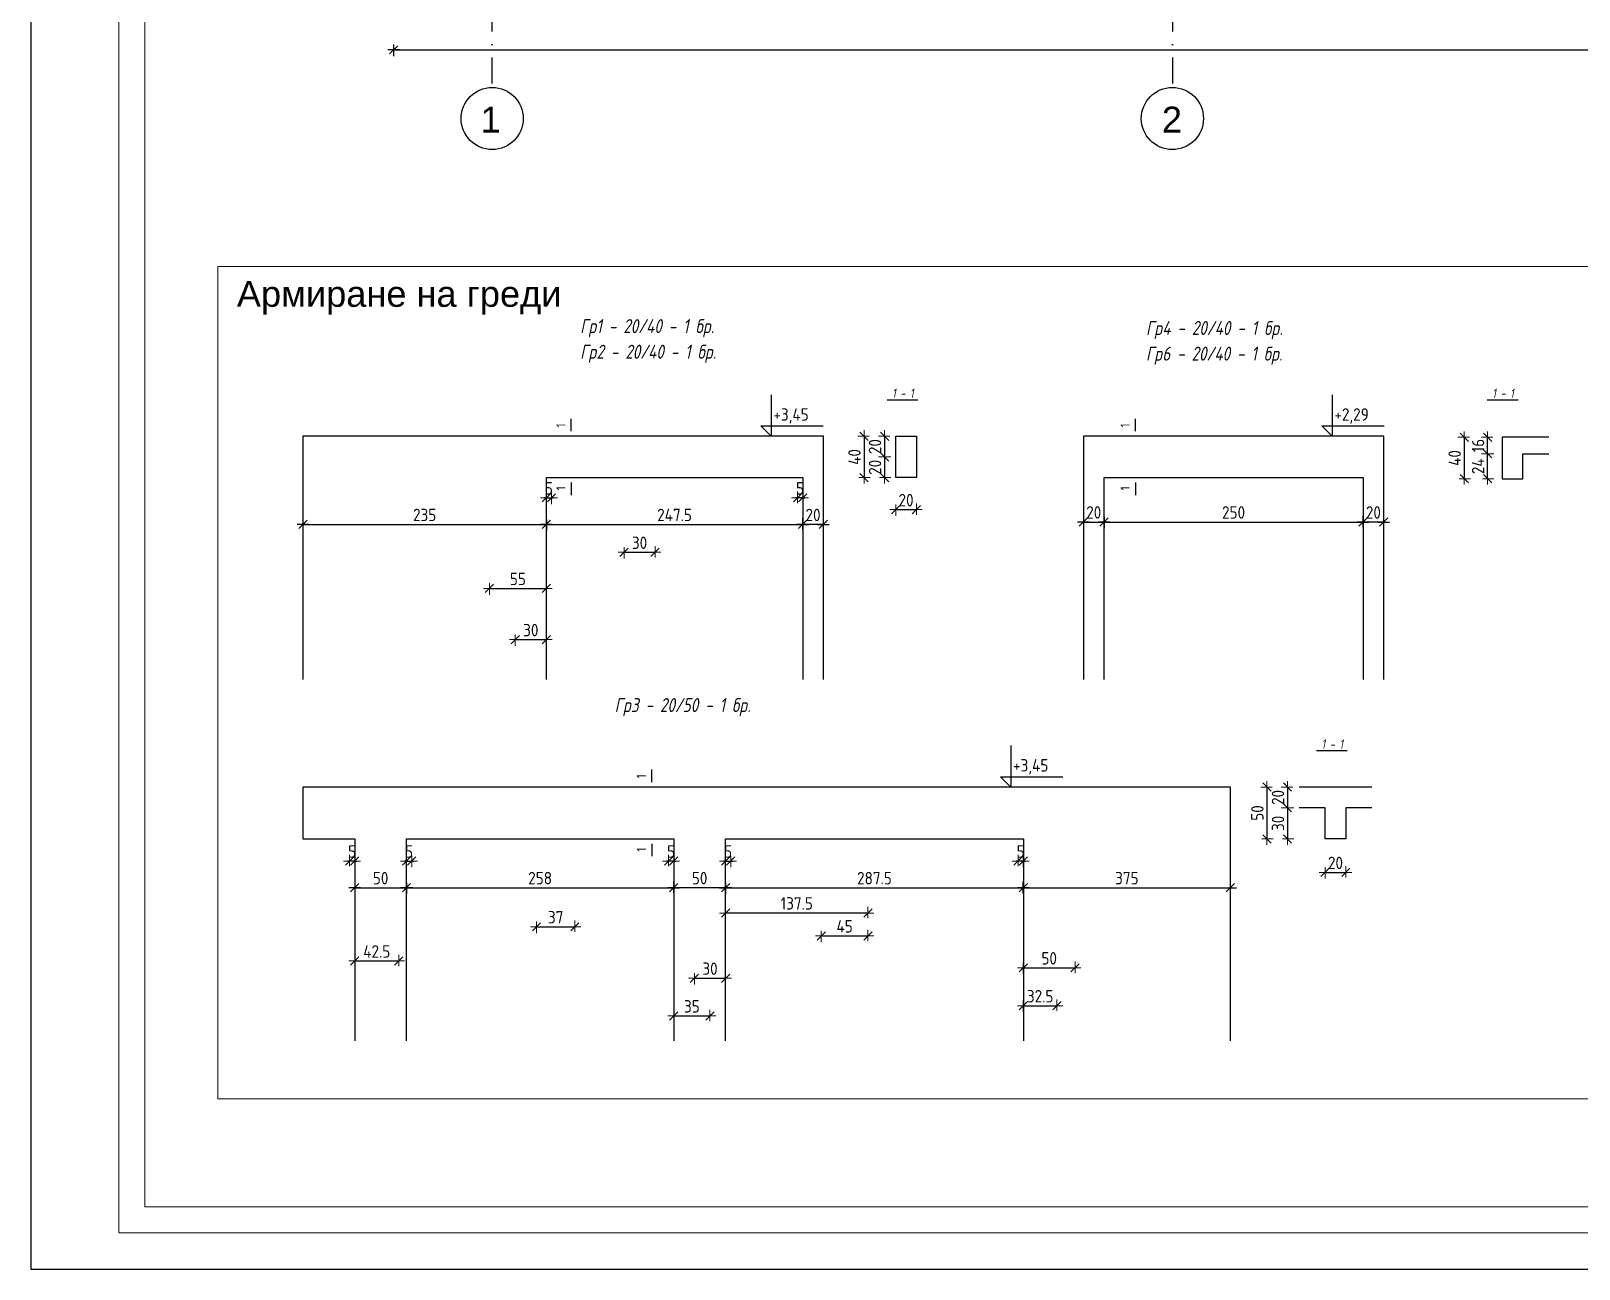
# Model space of a CAD drawing. Header units: millimetres. Extents: x -159 to 6378, y -1181 to 2393.
# Drawn here: x -159 to 1336, y -1181 to 14 of the extents above; entities that cross this region are included whole.
import ezdxf
from ezdxf.enums import TextEntityAlignment as Align

# ---------------------------------------------------------------- set-up
doc = ezdxf.new("R2010")
doc.units = ezdxf.units.MM
doc.header["$PDMODE"] = 35
doc.linetypes.add('DASHDOT', pattern=[1, 0.5, -0.25, 0, -0.25])
for name, color, linetype, lineweight in [('0_txt', 7, 'Continuous', 18), ('1K_arm_koti', 5, 'Continuous', 15), ('1K_koti_van6ni', 241, 'Continuous', 25), ('1K_text-osi', 3, 'Continuous', 35), ('1K_znak', 6, 'Continuous', 25), ('TABLICA', 40, 'Continuous', 30)]:
    doc.layers.add(name, color=color, linetype=linetype, lineweight=lineweight)
for name, color, linetype in [('1K_AXIS', 7, 'DASHDOT'), ('GRE', 3, 'Continuous'), ('GRETXT', 6, 'Continuous'), ('KTX', 1, 'Continuous'), ('KTXTXT', 4, 'Continuous'), ('RAZ', 3, 'Continuous')]:
    doc.layers.add(name, color=color, linetype=linetype)
doc.styles.add('DIM', font='romans.shx', dxfattribs={"width": 0.85})
doc.styles.add('SWETLI', font='simplex.shx', dxfattribs={"width": 0.75, "oblique": 12})
doc.styles.add('Z1', font='ARIAL.TTF')
doc.dimstyles.new('RAZR1', dxfattribs={"dimtxt": 12, "dimasz": 1, "dimexe": 0.3, "dimexo": 0, "dimgap": 0, "dimtad": 0, "dimrnd": 0.1, "dimzin": 14, "dimdsep": 46, "dimtxsty": 'DIM', "dimblk": 'DIM2', "dimcen": 0.09, "dimse1": 1, "dimse2": 1, "dimclrd": 256, "dimclre": 256, "dimclrt": 41, "dimadec": 8, "dimazin": 0, "dimtfac": 2.307692, "dimtix": 1, "dimtmove": 2, "dimatfit": 3, "dimldrblk": 'DIM2', "dimfxl": 0, "dimtvp": 0.769231, "dimtolj": 1, "dimtzin": 14, "dimarcsym": 0})

# ---------------------------------------------------------------- blocks, each defined once
blk = doc.blocks.new('DIM2')
for p, q in [((-5.7, 0), (5.7, 0)), ((4, 4), (-4, -4)), ((0, -5), (0, 6))]:
    blk.add_line(p, q)
blk = doc.blocks.new('*D196')
at = {"layer": '1K_koti_van6ni', "lineweight": -2}
blk.add_line((192.4, -4.2), (4387.4, -4.2), dxfattribs=at)
at = {"layer": 'Defpoints', "color": 0}
for p in [(191.4, 1193.5), (4388.4, 116), (4388.4, -4.2)]:
    blk.add_point(p, dxfattribs=at)
at = {"layer": '1K_koti_van6ni', "lineweight": -2, "rotation": 180}
blk.add_blockref('DIM2', (191.4, -4.2), dxfattribs=at)
at = {"layer": '1K_koti_van6ni', "lineweight": -2}
blk.add_blockref('DIM2', (4388.4, -4.2), dxfattribs=at)
at = {"layer": '1K_koti_van6ni', "color": 41, "insert": (2289.9, 5), "char_height": 12, "attachment_point": 5, "style": 'DIM'}
blk.add_mtext('\\A1;4197', dxfattribs=at)
blk = doc.blocks.new('*D343')
at = {"layer": '1K_koti_van6ni', "lineweight": -2, "ltscale": 50}
blk.add_line((204.9, -813.2), (460.9, -813.2), dxfattribs=at)
at = {"layer": 'Defpoints', "color": 0, "ltscale": 50}
for p in [(203.9, -766.1), (461.9, -766.1), (461.9, -813.2)]:
    blk.add_point(p, dxfattribs=at)
at = {"layer": '1K_koti_van6ni', "lineweight": -2, "ltscale": 50, "rotation": 180}
blk.add_blockref('DIM2', (203.9, -813.2), dxfattribs=at)
at = {"layer": '1K_koti_van6ni', "lineweight": -2, "ltscale": 50}
blk.add_blockref('DIM2', (461.9, -813.2), dxfattribs=at)
at = {"layer": '1K_koti_van6ni', "color": 41, "ltscale": 50, "insert": (332.9, -804), "char_height": 12, "attachment_point": 5, "style": 'DIM'}
blk.add_mtext('\\A1;258', dxfattribs=at)
blk = doc.blocks.new('*D344')
at = {"layer": '1K_koti_van6ni', "lineweight": -2, "ltscale": 50}
blk.add_line((510.9, -813.2), (462.9, -813.2), dxfattribs=at)
at = {"layer": 'Defpoints', "color": 0, "ltscale": 50}
for p in [(461.9, -766.1), (511.9, -766.1), (461.9, -813.2)]:
    blk.add_point(p, dxfattribs=at)
at = {"layer": '1K_koti_van6ni', "lineweight": -2, "ltscale": 50, "rotation": 180}
blk.add_blockref('DIM2', (461.9, -813.2), dxfattribs=at)
at = {"layer": '1K_koti_van6ni', "lineweight": -2, "ltscale": 50}
blk.add_blockref('DIM2', (511.9, -813.2), dxfattribs=at)
at = {"layer": '1K_koti_van6ni', "color": 41, "ltscale": 50, "insert": (486.9, -804), "char_height": 12, "attachment_point": 5, "style": 'DIM'}
blk.add_mtext('\\A1;50', dxfattribs=at)
blk = doc.blocks.new('*D345')
at = {"layer": '1K_koti_van6ni', "lineweight": -2, "ltscale": 50}
blk.add_line((154.9, -813.2), (202.9, -813.2), dxfattribs=at)
at = {"layer": 'Defpoints', "color": 0, "ltscale": 50}
for p in [(153.9, -766.1), (203.9, -766.1), (203.9, -813.2)]:
    blk.add_point(p, dxfattribs=at)
at = {"layer": '1K_koti_van6ni', "lineweight": -2, "ltscale": 50, "rotation": 180}
blk.add_blockref('DIM2', (153.9, -813.2), dxfattribs=at)
at = {"layer": '1K_koti_van6ni', "lineweight": -2, "ltscale": 50}
blk.add_blockref('DIM2', (203.9, -813.2), dxfattribs=at)
at = {"layer": '1K_koti_van6ni', "color": 41, "ltscale": 50, "insert": (178.9, -804), "char_height": 12, "attachment_point": 5, "style": 'DIM'}
blk.add_mtext('\\A1;50', dxfattribs=at)
blk = doc.blocks.new('*D346')
at = {"layer": '1K_koti_van6ni', "lineweight": -2}
blk.add_line((512.9, -813.2), (798.4, -813.2), dxfattribs=at)
at = {"layer": 'Defpoints', "color": 0}
for p in [(511.9, -766.1), (799.4, -766.1), (799.4, -813.2)]:
    blk.add_point(p, dxfattribs=at)
at = {"layer": '1K_koti_van6ni', "lineweight": -2, "rotation": 180}
blk.add_blockref('DIM2', (511.9, -813.2), dxfattribs=at)
at = {"layer": '1K_koti_van6ni', "lineweight": -2}
blk.add_blockref('DIM2', (799.4, -813.2), dxfattribs=at)
at = {"layer": '1K_koti_van6ni', "color": 41, "insert": (655.7, -804), "char_height": 12, "attachment_point": 5, "style": 'DIM'}
blk.add_mtext('\\A1;287.5', dxfattribs=at)
blk = doc.blocks.new('*D347')
at = {"layer": '1K_koti_van6ni', "lineweight": -2}
blk.add_line((800.4, -813.2), (998.4, -813.2), dxfattribs=at)
at = {"layer": 'Defpoints', "color": 0}
for p in [(999.4, -716.1), (799.4, -766.1), (999.4, -813.2)]:
    blk.add_point(p, dxfattribs=at)
at = {"layer": '1K_koti_van6ni', "lineweight": -2, "rotation": 180}
blk.add_blockref('DIM2', (799.4, -813.2), dxfattribs=at)
at = {"layer": '1K_koti_van6ni', "lineweight": -2}
blk.add_blockref('DIM2', (999.4, -813.2), dxfattribs=at)
at = {"layer": '1K_koti_van6ni', "color": 41, "insert": (899.4, -804), "char_height": 12, "attachment_point": 5, "style": 'DIM'}
blk.add_mtext('\\A1;375', dxfattribs=at)
blk = doc.blocks.new('*D348')
at = {"layer": '1K_arm_koti', "lineweight": -2}
blk.add_line((1054.5, -717.1), (1054.5, -735.1), dxfattribs=at)
at = {"layer": 'Defpoints', "color": 0}
for p in [(1065.8, -716.1), (1054.5, -736.1), (1065.8, -736.1)]:
    blk.add_point(p, dxfattribs=at)
at = {"layer": '1K_arm_koti', "lineweight": -2}
for p, rotation in [((1054.5, -716.1), 90), ((1054.5, -736.1), 270)]:
    blk.add_blockref('DIM2', p, dxfattribs=dict(at, rotation=rotation))
at = {"layer": '1K_arm_koti', "color": 41, "insert": (1045.3, -726.1), "char_height": 12, "attachment_point": 5, "rotation": 90, "style": 'DIM'}
blk.add_mtext('\\A1;20', dxfattribs=at)
blk = doc.blocks.new('*D349')
at = {"layer": '1K_arm_koti', "lineweight": -2}
blk.add_line((1054.5, -737.1), (1054.5, -765.1), dxfattribs=at)
at = {"layer": 'Defpoints', "color": 0}
for p in [(1065.8, -736.1), (1054.5, -766.1), (1090.8, -766.1)]:
    blk.add_point(p, dxfattribs=at)
at = {"layer": '1K_arm_koti', "lineweight": -2}
for p, rotation in [((1054.5, -736.1), 90), ((1054.5, -766.1), 270)]:
    blk.add_blockref('DIM2', p, dxfattribs=dict(at, rotation=rotation))
at = {"layer": '1K_arm_koti', "color": 41, "insert": (1045.3, -751.1), "char_height": 12, "attachment_point": 5, "rotation": 90, "style": 'DIM'}
blk.add_mtext('\\A1;30', dxfattribs=at)
blk = doc.blocks.new('*D350')
at = {"layer": '1K_arm_koti', "lineweight": -2}
blk.add_line((1034.6, -717.1), (1034.6, -765.1), dxfattribs=at)
at = {"layer": 'Defpoints', "color": 0}
for p in [(1065.8, -716.1), (1034.6, -766.1), (1090.8, -766.1)]:
    blk.add_point(p, dxfattribs=at)
at = {"layer": '1K_arm_koti', "lineweight": -2}
for p, rotation in [((1034.6, -716.1), 90), ((1034.6, -766.1), 270)]:
    blk.add_blockref('DIM2', p, dxfattribs=dict(at, rotation=rotation))
at = {"layer": '1K_arm_koti', "color": 41, "insert": (1025.4, -741.1), "char_height": 12, "attachment_point": 5, "rotation": 90, "style": 'DIM'}
blk.add_mtext('\\A1;50', dxfattribs=at)
blk = doc.blocks.new('*D351')
at = {"layer": '1K_arm_koti', "lineweight": -2}
blk.add_line((1091.8, -798.5), (1109.8, -798.5), dxfattribs=at)
at = {"layer": 'Defpoints', "color": 0}
for p in [(1090.8, -766.1), (1110.8, -766.1), (1110.8, -798.5)]:
    blk.add_point(p, dxfattribs=at)
at = {"layer": '1K_arm_koti', "lineweight": -2, "rotation": 180}
blk.add_blockref('DIM2', (1090.8, -798.5), dxfattribs=at)
at = {"layer": '1K_arm_koti', "lineweight": -2}
blk.add_blockref('DIM2', (1110.8, -798.5), dxfattribs=at)
at = {"layer": '1K_arm_koti', "color": 41, "insert": (1100.8, -789.3), "char_height": 12, "attachment_point": 5, "style": 'DIM'}
blk.add_mtext('\\A1;20', dxfattribs=at)
blk = doc.blocks.new('*D352')
at = {"layer": '1K_koti_van6ni', "lineweight": -2, "ltscale": 50}
blk.add_line((339.9, -462.5), (585.4, -462.5), dxfattribs=at)
at = {"layer": 'Defpoints', "color": 0, "ltscale": 50}
for p in [(338.9, -417.3), (586.4, -417.3), (586.4, -462.5)]:
    blk.add_point(p, dxfattribs=at)
at = {"layer": '1K_koti_van6ni', "lineweight": -2, "ltscale": 50, "rotation": 180}
blk.add_blockref('DIM2', (338.9, -462.5), dxfattribs=at)
at = {"layer": '1K_koti_van6ni', "lineweight": -2, "ltscale": 50}
blk.add_blockref('DIM2', (586.4, -462.5), dxfattribs=at)
at = {"layer": '1K_koti_van6ni', "color": 41, "ltscale": 50, "insert": (462.7, -453.3), "char_height": 12, "attachment_point": 5, "style": 'DIM'}
blk.add_mtext('\\A1;247.5', dxfattribs=at)
blk = doc.blocks.new('*D353')
at = {"layer": '1K_koti_van6ni', "lineweight": -2, "ltscale": 50}
blk.add_line((605.4, -462.5), (587.4, -462.5), dxfattribs=at)
at = {"layer": 'Defpoints', "color": 0, "ltscale": 50}
for p in [(586.4, -417.3), (606.4, -417.3), (586.4, -462.5)]:
    blk.add_point(p, dxfattribs=at)
at = {"layer": '1K_koti_van6ni', "lineweight": -2, "ltscale": 50, "rotation": 180}
blk.add_blockref('DIM2', (586.4, -462.5), dxfattribs=at)
at = {"layer": '1K_koti_van6ni', "lineweight": -2, "ltscale": 50}
blk.add_blockref('DIM2', (606.4, -462.5), dxfattribs=at)
at = {"layer": '1K_koti_van6ni', "color": 41, "ltscale": 50, "insert": (596.4, -453.3), "char_height": 12, "attachment_point": 5, "style": 'DIM'}
blk.add_mtext('\\A1;20', dxfattribs=at)
blk = doc.blocks.new('*D354')
at = {"layer": '1K_koti_van6ni', "lineweight": -2, "ltscale": 50}
blk.add_line((104.9, -462.5), (337.9, -462.5), dxfattribs=at)
at = {"layer": 'Defpoints', "color": 0, "ltscale": 50}
for p in [(103.9, -417.3), (338.9, -417.3), (338.9, -462.5)]:
    blk.add_point(p, dxfattribs=at)
at = {"layer": '1K_koti_van6ni', "lineweight": -2, "ltscale": 50, "rotation": 180}
blk.add_blockref('DIM2', (103.9, -462.5), dxfattribs=at)
at = {"layer": '1K_koti_van6ni', "lineweight": -2, "ltscale": 50}
blk.add_blockref('DIM2', (338.9, -462.5), dxfattribs=at)
at = {"layer": '1K_koti_van6ni', "color": 41, "ltscale": 50, "insert": (221.4, -453.3), "char_height": 12, "attachment_point": 5, "style": 'DIM'}
blk.add_mtext('\\A1;235', dxfattribs=at)
blk = doc.blocks.new('*D355')
at = {"layer": '1K_arm_koti', "lineweight": -2}
blk.add_line((665.5, -378.3), (665.5, -396.3), dxfattribs=at)
at = {"layer": 'Defpoints', "color": 0}
for p in [(676.2, -377.3), (665.5, -397.3), (696.2, -397.3)]:
    blk.add_point(p, dxfattribs=at)
at = {"layer": '1K_arm_koti', "lineweight": -2}
for p, rotation in [((665.5, -377.3), 90), ((665.5, -397.3), 270)]:
    blk.add_blockref('DIM2', p, dxfattribs=dict(at, rotation=rotation))
at = {"layer": '1K_arm_koti', "color": 41, "insert": (656.2, -387.3), "char_height": 12, "attachment_point": 5, "rotation": 90, "style": 'DIM'}
blk.add_mtext('\\A1;20', dxfattribs=at)
blk = doc.blocks.new('*D356')
at = {"layer": '1K_arm_koti', "lineweight": -2}
blk.add_line((665.5, -398.3), (665.5, -416.3), dxfattribs=at)
at = {"layer": 'Defpoints', "color": 0}
for p in [(696.2, -397.3), (665.5, -417.3), (676.2, -417.3)]:
    blk.add_point(p, dxfattribs=at)
at = {"layer": '1K_arm_koti', "lineweight": -2}
for p, rotation in [((665.5, -397.3), 90), ((665.5, -417.3), 270)]:
    blk.add_blockref('DIM2', p, dxfattribs=dict(at, rotation=rotation))
at = {"layer": '1K_arm_koti', "color": 41, "insert": (656.2, -407.3), "char_height": 12, "attachment_point": 5, "rotation": 90, "style": 'DIM'}
blk.add_mtext('\\A1;20', dxfattribs=at)
blk = doc.blocks.new('*D357')
at = {"layer": '1K_arm_koti', "lineweight": -2}
blk.add_line((645.6, -378.3), (645.6, -416.3), dxfattribs=at)
at = {"layer": 'Defpoints', "color": 0}
for p in [(676.2, -377.3), (645.6, -417.3), (676.2, -417.3)]:
    blk.add_point(p, dxfattribs=at)
at = {"layer": '1K_arm_koti', "lineweight": -2}
for p, rotation in [((645.6, -377.3), 90), ((645.6, -417.3), 270)]:
    blk.add_blockref('DIM2', p, dxfattribs=dict(at, rotation=rotation))
at = {"layer": '1K_arm_koti', "color": 41, "insert": (636.4, -397.3), "char_height": 12, "attachment_point": 5, "rotation": 90, "style": 'DIM'}
blk.add_mtext('\\A1;40', dxfattribs=at)
blk = doc.blocks.new('*D358')
at = {"layer": '1K_arm_koti', "lineweight": -2}
blk.add_line((677.2, -448.2), (695.2, -448.2), dxfattribs=at)
at = {"layer": 'Defpoints', "color": 0}
for p in [(676.2, -417.3), (696.2, -417.3), (696.2, -448.2)]:
    blk.add_point(p, dxfattribs=at)
at = {"layer": '1K_arm_koti', "lineweight": -2, "rotation": 180}
blk.add_blockref('DIM2', (676.2, -448.2), dxfattribs=at)
at = {"layer": '1K_arm_koti', "lineweight": -2}
blk.add_blockref('DIM2', (696.2, -448.2), dxfattribs=at)
at = {"layer": '1K_arm_koti', "color": 41, "insert": (686.2, -439), "char_height": 12, "attachment_point": 5, "style": 'DIM'}
blk.add_mtext('\\A1;20', dxfattribs=at)
blk = doc.blocks.new('*D359')
at = {"layer": '1K_koti_van6ni', "lineweight": -2, "ltscale": 50}
blk.add_line((878.4, -460.2), (1126.4, -460.2), dxfattribs=at)
at = {"layer": 'Defpoints', "color": 0, "ltscale": 50}
for p in [(877.4, -417.3), (1127.4, -417.3), (1127.4, -460.2)]:
    blk.add_point(p, dxfattribs=at)
at = {"layer": '1K_koti_van6ni', "lineweight": -2, "ltscale": 50, "rotation": 180}
blk.add_blockref('DIM2', (877.4, -460.2), dxfattribs=at)
at = {"layer": '1K_koti_van6ni', "lineweight": -2, "ltscale": 50}
blk.add_blockref('DIM2', (1127.4, -460.2), dxfattribs=at)
at = {"layer": '1K_koti_van6ni', "color": 41, "ltscale": 50, "insert": (1002.4, -450.9), "char_height": 12, "attachment_point": 5, "style": 'DIM'}
blk.add_mtext('\\A1;250', dxfattribs=at)
blk = doc.blocks.new('*D360')
at = {"layer": '1K_koti_van6ni', "lineweight": -2, "ltscale": 50}
blk.add_line((1146.4, -460.2), (1128.4, -460.2), dxfattribs=at)
at = {"layer": 'Defpoints', "color": 0, "ltscale": 50}
for p in [(1127.4, -417.3), (1147.4, -417.3), (1127.4, -460.2)]:
    blk.add_point(p, dxfattribs=at)
at = {"layer": '1K_koti_van6ni', "lineweight": -2, "ltscale": 50, "rotation": 180}
blk.add_blockref('DIM2', (1127.4, -460.2), dxfattribs=at)
at = {"layer": '1K_koti_van6ni', "lineweight": -2, "ltscale": 50}
blk.add_blockref('DIM2', (1147.4, -460.2), dxfattribs=at)
at = {"layer": '1K_koti_van6ni', "color": 41, "ltscale": 50, "insert": (1137.4, -450.9), "char_height": 12, "attachment_point": 5, "style": 'DIM'}
blk.add_mtext('\\A1;20', dxfattribs=at)
blk = doc.blocks.new('*D361')
at = {"layer": '1K_koti_van6ni', "lineweight": -2, "ltscale": 50}
blk.add_line((858.4, -460.2), (876.4, -460.2), dxfattribs=at)
at = {"layer": 'Defpoints', "color": 0, "ltscale": 50}
for p in [(857.4, -417.3), (877.4, -417.3), (877.4, -460.2)]:
    blk.add_point(p, dxfattribs=at)
at = {"layer": '1K_koti_van6ni', "lineweight": -2, "ltscale": 50, "rotation": 180}
blk.add_blockref('DIM2', (857.4, -460.2), dxfattribs=at)
at = {"layer": '1K_koti_van6ni', "lineweight": -2, "ltscale": 50}
blk.add_blockref('DIM2', (877.4, -460.2), dxfattribs=at)
at = {"layer": '1K_koti_van6ni', "color": 41, "ltscale": 50, "insert": (867.4, -450.9), "char_height": 12, "attachment_point": 5, "style": 'DIM'}
blk.add_mtext('\\A1;20', dxfattribs=at)
blk = doc.blocks.new('*D362')
at = {"layer": '1K_arm_koti', "lineweight": -2}
blk.add_line((1247.7, -417.3), (1247.7, -395.3), dxfattribs=at)
at = {"layer": 'Defpoints', "color": 0}
for p in [(1247.7, -394.3), (1281.7, -394.3), (1261.7, -418.3)]:
    blk.add_point(p, dxfattribs=at)
at = {"layer": '1K_arm_koti', "lineweight": -2}
for p, rotation in [((1247.7, -394.3), 90), ((1247.7, -418.3), 270)]:
    blk.add_blockref('DIM2', p, dxfattribs=dict(at, rotation=rotation))
at = {"layer": '1K_arm_koti', "color": 41, "insert": (1238.5, -406.3), "char_height": 12, "attachment_point": 5, "rotation": 90, "style": 'DIM'}
blk.add_mtext('\\A1;24', dxfattribs=at)
blk = doc.blocks.new('*D363')
at = {"layer": '1K_arm_koti', "lineweight": -2}
blk.add_line((1247.7, -393.3), (1247.7, -379.3), dxfattribs=at)
at = {"layer": 'Defpoints', "color": 0}
for p in [(1247.7, -378.3), (1261.7, -378.3), (1281.7, -394.3)]:
    blk.add_point(p, dxfattribs=at)
at = {"layer": '1K_arm_koti', "lineweight": -2}
for p, rotation in [((1247.7, -378.3), 90), ((1247.7, -394.3), 270)]:
    blk.add_blockref('DIM2', p, dxfattribs=dict(at, rotation=rotation))
at = {"layer": '1K_arm_koti', "color": 41, "insert": (1238.5, -386.3), "char_height": 12, "attachment_point": 5, "rotation": 90, "style": 'DIM'}
blk.add_mtext('\\A1;16', dxfattribs=at)
blk = doc.blocks.new('*D364')
at = {"layer": '1K_arm_koti', "lineweight": -2}
blk.add_line((1225.1, -379.3), (1225.1, -417.3), dxfattribs=at)
at = {"layer": 'Defpoints', "color": 0}
for p in [(1261.7, -378.3), (1225.1, -418.3), (1261.7, -418.3)]:
    blk.add_point(p, dxfattribs=at)
at = {"layer": '1K_arm_koti', "lineweight": -2}
for p, rotation in [((1225.1, -378.3), 90), ((1225.1, -418.3), 270)]:
    blk.add_blockref('DIM2', p, dxfattribs=dict(at, rotation=rotation))
at = {"layer": '1K_arm_koti', "color": 41, "insert": (1215.9, -398.3), "char_height": 12, "attachment_point": 5, "rotation": 90, "style": 'DIM'}
blk.add_mtext('\\A1;40', dxfattribs=at)
blk = doc.blocks.new('*D379')
at = {"layer": '1K_arm_koti', "lineweight": -2}
for p, q in [((337.9, -436.8), (336.9, -436.8)), ((338.9, -436.8), (343.9, -436.8)), ((344.9, -436.8), (345.9, -436.8))]:
    blk.add_line(p, q, dxfattribs=at)
at = {"layer": 'Defpoints', "color": 0}
for p in [(338.9, -417.3), (343.9, -415.8), (343.9, -436.8)]:
    blk.add_point(p, dxfattribs=at)
at = {"layer": '1K_arm_koti', "lineweight": -2}
blk.add_blockref('DIM2', (338.9, -436.8), dxfattribs=at)
at = {"layer": '1K_arm_koti', "lineweight": -2, "rotation": 180}
blk.add_blockref('DIM2', (343.9, -436.8), dxfattribs=at)
at = {"layer": '1K_arm_koti', "color": 41, "insert": (341.4, -427.6), "char_height": 12, "attachment_point": 5, "style": 'DIM'}
blk.add_mtext('\\A1;5', dxfattribs=at)
blk = doc.blocks.new('*D380')
at = {"layer": '1K_arm_koti', "lineweight": -2}
for p, q in [((580.4, -436.8), (579.4, -436.8)), ((586.4, -436.8), (581.4, -436.8)), ((587.4, -436.8), (588.4, -436.8))]:
    blk.add_line(p, q, dxfattribs=at)
at = {"layer": 'Defpoints', "color": 0}
for p in [(581.4, -415.8), (586.4, -417.3), (581.4, -436.8)]:
    blk.add_point(p, dxfattribs=at)
at = {"layer": '1K_arm_koti', "lineweight": -2}
blk.add_blockref('DIM2', (581.4, -436.8), dxfattribs=at)
at = {"layer": '1K_arm_koti', "lineweight": -2, "rotation": 180}
blk.add_blockref('DIM2', (586.4, -436.8), dxfattribs=at)
at = {"layer": '1K_arm_koti', "color": 41, "insert": (583.9, -427.6), "char_height": 12, "attachment_point": 5, "style": 'DIM'}
blk.add_mtext('\\A1;5', dxfattribs=at)
blk = doc.blocks.new('*D381')
at = {"layer": '1K_arm_koti', "lineweight": -2}
blk.add_line((284.9, -524.3), (337.9, -524.3), dxfattribs=at)
at = {"layer": 'Defpoints', "color": 0}
for p in [(283.9, -503.2), (338.9, -503.2), (338.9, -524.3)]:
    blk.add_point(p, dxfattribs=at)
at = {"layer": '1K_arm_koti', "lineweight": -2, "rotation": 180}
blk.add_blockref('DIM2', (283.9, -524.3), dxfattribs=at)
at = {"layer": '1K_arm_koti', "lineweight": -2}
blk.add_blockref('DIM2', (338.9, -524.3), dxfattribs=at)
at = {"layer": '1K_arm_koti', "color": 41, "insert": (311.4, -515.1), "char_height": 12, "attachment_point": 5, "style": 'DIM'}
blk.add_mtext('\\A1;55', dxfattribs=at)
blk = doc.blocks.new('*D382')
at = {"layer": '1K_arm_koti', "lineweight": -2}
blk.add_line((309.9, -573.7), (337.9, -573.7), dxfattribs=at)
at = {"layer": 'Defpoints', "color": 0}
for p in [(308.9, -548.5), (338.9, -548.5), (338.9, -573.7)]:
    blk.add_point(p, dxfattribs=at)
at = {"layer": '1K_arm_koti', "lineweight": -2}
blk.add_blockref('DIM2', (338.9, -573.7), dxfattribs=at)
at = {"layer": '1K_arm_koti', "lineweight": -2, "rotation": 180}
blk.add_blockref('DIM2', (308.9, -573.7), dxfattribs=at)
at = {"layer": '1K_arm_koti', "color": 41, "insert": (323.9, -564.5), "char_height": 12, "attachment_point": 5, "style": 'DIM'}
blk.add_mtext('\\A1;30', dxfattribs=at)
blk = doc.blocks.new('*D383')
at = {"layer": '1K_arm_koti', "lineweight": -2}
blk.add_line((414.9, -489.4), (442.9, -489.4), dxfattribs=at)
at = {"layer": 'Defpoints', "color": 0}
for p in [(443.9, -489.4), (413.9, -498.2), (443.9, -503.2)]:
    blk.add_point(p, dxfattribs=at)
at = {"layer": '1K_arm_koti', "lineweight": -2, "rotation": 180}
blk.add_blockref('DIM2', (413.9, -489.4), dxfattribs=at)
at = {"layer": '1K_arm_koti', "lineweight": -2}
blk.add_blockref('DIM2', (443.9, -489.4), dxfattribs=at)
at = {"layer": '1K_arm_koti', "color": 41, "insert": (428.9, -480.2), "char_height": 12, "attachment_point": 5, "style": 'DIM'}
blk.add_mtext('\\A1;30', dxfattribs=at)
blk = doc.blocks.new('*D384')
at = {"layer": '1K_arm_koti', "lineweight": -2}
for p, q in [((202.9, -787.5), (201.9, -787.5)), ((203.9, -787.5), (208.9, -787.5)), ((209.9, -787.5), (210.9, -787.5))]:
    blk.add_line(p, q, dxfattribs=at)
at = {"layer": 'Defpoints', "color": 0}
for p in [(203.9, -766.1), (208.9, -764.6), (208.9, -787.5)]:
    blk.add_point(p, dxfattribs=at)
at = {"layer": '1K_arm_koti', "lineweight": -2}
blk.add_blockref('DIM2', (203.9, -787.5), dxfattribs=at)
at = {"layer": '1K_arm_koti', "lineweight": -2, "rotation": 180}
blk.add_blockref('DIM2', (208.9, -787.5), dxfattribs=at)
at = {"layer": '1K_arm_koti', "color": 41, "insert": (206.4, -778.3), "char_height": 12, "attachment_point": 5, "style": 'DIM'}
blk.add_mtext('\\A1;5', dxfattribs=at)
blk = doc.blocks.new('*D385')
at = {"layer": '1K_arm_koti', "lineweight": -2}
for p, q in [((455.9, -787.5), (454.9, -787.5)), ((461.9, -787.5), (456.9, -787.5)), ((462.9, -787.5), (463.9, -787.5))]:
    blk.add_line(p, q, dxfattribs=at)
at = {"layer": 'Defpoints', "color": 0}
for p in [(456.9, -764.6), (461.9, -766.1), (456.9, -787.5)]:
    blk.add_point(p, dxfattribs=at)
at = {"layer": '1K_arm_koti', "lineweight": -2}
blk.add_blockref('DIM2', (456.9, -787.5), dxfattribs=at)
at = {"layer": '1K_arm_koti', "lineweight": -2, "rotation": 180}
blk.add_blockref('DIM2', (461.9, -787.5), dxfattribs=at)
at = {"layer": '1K_arm_koti', "color": 41, "insert": (459.4, -778.3), "char_height": 12, "attachment_point": 5, "style": 'DIM'}
blk.add_mtext('\\A1;5', dxfattribs=at)
blk = doc.blocks.new('*D386')
at = {"layer": '1K_arm_koti', "lineweight": -2}
for p, q in [((510.9, -787.5), (509.9, -787.5)), ((511.9, -787.5), (516.9, -787.5)), ((517.9, -787.5), (518.9, -787.5))]:
    blk.add_line(p, q, dxfattribs=at)
at = {"layer": 'Defpoints', "color": 0}
for p in [(511.9, -766.1), (516.9, -764.6), (516.9, -787.5)]:
    blk.add_point(p, dxfattribs=at)
at = {"layer": '1K_arm_koti', "lineweight": -2}
blk.add_blockref('DIM2', (511.9, -787.5), dxfattribs=at)
at = {"layer": '1K_arm_koti', "lineweight": -2, "rotation": 180}
blk.add_blockref('DIM2', (516.9, -787.5), dxfattribs=at)
at = {"layer": '1K_arm_koti', "color": 41, "insert": (514.4, -778.3), "char_height": 12, "attachment_point": 5, "style": 'DIM'}
blk.add_mtext('\\A1;5', dxfattribs=at)
blk = doc.blocks.new('*D387')
at = {"layer": '1K_arm_koti', "lineweight": -2}
for p, q in [((793.4, -787.5), (792.4, -787.5)), ((799.4, -787.5), (794.4, -787.5)), ((800.4, -787.5), (801.4, -787.5))]:
    blk.add_line(p, q, dxfattribs=at)
at = {"layer": 'Defpoints', "color": 0}
for p in [(794.4, -764.6), (799.4, -766.1), (794.4, -787.5)]:
    blk.add_point(p, dxfattribs=at)
at = {"layer": '1K_arm_koti', "lineweight": -2}
blk.add_blockref('DIM2', (794.4, -787.5), dxfattribs=at)
at = {"layer": '1K_arm_koti', "lineweight": -2, "rotation": 180}
blk.add_blockref('DIM2', (799.4, -787.5), dxfattribs=at)
at = {"layer": '1K_arm_koti', "color": 41, "insert": (796.9, -778.3), "char_height": 12, "attachment_point": 5, "style": 'DIM'}
blk.add_mtext('\\A1;5', dxfattribs=at)
blk = doc.blocks.new('*D388')
at = {"layer": '1K_arm_koti', "lineweight": -2}
blk.add_line((800.4, -890.6), (848.4, -890.6), dxfattribs=at)
at = {"layer": 'Defpoints', "color": 0}
for p in [(799.4, -872.2), (849.4, -872.2), (849.4, -890.6)]:
    blk.add_point(p, dxfattribs=at)
at = {"layer": '1K_arm_koti', "lineweight": -2, "rotation": 180}
blk.add_blockref('DIM2', (799.4, -890.6), dxfattribs=at)
at = {"layer": '1K_arm_koti', "lineweight": -2}
blk.add_blockref('DIM2', (849.4, -890.6), dxfattribs=at)
at = {"layer": '1K_arm_koti', "color": 41, "insert": (824.4, -881.4), "char_height": 12, "attachment_point": 5, "style": 'DIM'}
blk.add_mtext('\\A1;50', dxfattribs=at)
blk = doc.blocks.new('*D389')
at = {"layer": '1K_arm_koti', "lineweight": -2}
blk.add_line((800.4, -927.2), (830.9, -927.2), dxfattribs=at)
at = {"layer": 'Defpoints', "color": 0}
for p in [(799.4, -909.1), (831.9, -909.1), (831.9, -927.2)]:
    blk.add_point(p, dxfattribs=at)
at = {"layer": '1K_arm_koti', "lineweight": -2, "rotation": 180}
blk.add_blockref('DIM2', (799.4, -927.2), dxfattribs=at)
at = {"layer": '1K_arm_koti', "lineweight": -2}
blk.add_blockref('DIM2', (831.9, -927.2), dxfattribs=at)
at = {"layer": '1K_arm_koti', "color": 41, "insert": (815.7, -918), "char_height": 12, "attachment_point": 5, "style": 'DIM'}
blk.add_mtext('\\A1;32.5', dxfattribs=at)
blk = doc.blocks.new('*D390')
at = {"layer": '1K_arm_koti', "lineweight": -2}
blk.add_line((482.9, -900.7), (510.9, -900.7), dxfattribs=at)
at = {"layer": 'Defpoints', "color": 0}
for p in [(481.9, -909.1), (511.9, -900.7), (511.9, -909.1)]:
    blk.add_point(p, dxfattribs=at)
at = {"layer": '1K_arm_koti', "lineweight": -2, "rotation": 180}
blk.add_blockref('DIM2', (481.9, -900.7), dxfattribs=at)
at = {"layer": '1K_arm_koti', "lineweight": -2}
blk.add_blockref('DIM2', (511.9, -900.7), dxfattribs=at)
at = {"layer": '1K_arm_koti', "color": 41, "insert": (496.9, -891.4), "char_height": 12, "attachment_point": 5, "style": 'DIM'}
blk.add_mtext('\\A1;30', dxfattribs=at)
blk = doc.blocks.new('*D391')
at = {"layer": '1K_arm_koti', "lineweight": -2}
blk.add_line((462.9, -937), (495.9, -937), dxfattribs=at)
at = {"layer": 'Defpoints', "color": 0}
for p in [(496.9, -937), (461.9, -947.4), (496.9, -947.4)]:
    blk.add_point(p, dxfattribs=at)
at = {"layer": '1K_arm_koti', "lineweight": -2, "rotation": 180}
blk.add_blockref('DIM2', (461.9, -937), dxfattribs=at)
at = {"layer": '1K_arm_koti', "lineweight": -2}
blk.add_blockref('DIM2', (496.9, -937), dxfattribs=at)
at = {"layer": '1K_arm_koti', "color": 41, "insert": (479.4, -927.8), "char_height": 12, "attachment_point": 5, "style": 'DIM'}
blk.add_mtext('\\A1;35', dxfattribs=at)
blk = doc.blocks.new('*D392')
at = {"layer": '1K_arm_koti', "lineweight": -2}
blk.add_line((605.4, -859.8), (648.4, -859.8), dxfattribs=at)
at = {"layer": 'Defpoints', "color": 0}
for p in [(649.4, -859.8), (604.4, -872.2), (649.4, -867.2)]:
    blk.add_point(p, dxfattribs=at)
at = {"layer": '1K_arm_koti', "lineweight": -2, "rotation": 180}
blk.add_blockref('DIM2', (604.4, -859.8), dxfattribs=at)
at = {"layer": '1K_arm_koti', "lineweight": -2}
blk.add_blockref('DIM2', (649.4, -859.8), dxfattribs=at)
at = {"layer": '1K_arm_koti', "color": 41, "insert": (626.9, -850.5), "char_height": 12, "attachment_point": 5, "style": 'DIM'}
blk.add_mtext('\\A1;45', dxfattribs=at)
blk = doc.blocks.new('*D393')
at = {"layer": '1K_arm_koti', "lineweight": -2}
blk.add_line((648.4, -837.7), (512.9, -837.7), dxfattribs=at)
at = {"layer": 'Defpoints', "color": 0}
for p in [(511.9, -837.7), (511.9, -867.2), (649.4, -867.2)]:
    blk.add_point(p, dxfattribs=at)
at = {"layer": '1K_arm_koti', "lineweight": -2, "rotation": 180}
blk.add_blockref('DIM2', (511.9, -837.7), dxfattribs=at)
at = {"layer": '1K_arm_koti', "lineweight": -2}
blk.add_blockref('DIM2', (649.4, -837.7), dxfattribs=at)
at = {"layer": '1K_arm_koti', "color": 41, "insert": (580.7, -828.4), "char_height": 12, "attachment_point": 5, "style": 'DIM'}
blk.add_mtext('\\A1;137.5', dxfattribs=at)
blk = doc.blocks.new('*D410')
at = {"layer": '1K_arm_koti', "lineweight": -2}
blk.add_line((330.4, -851), (365.4, -851), dxfattribs=at)
at = {"layer": 'Defpoints', "color": 0}
for p in [(366.4, -851), (366.4, -860), (329.4, -867.2)]:
    blk.add_point(p, dxfattribs=at)
at = {"layer": '1K_arm_koti', "lineweight": -2, "rotation": 180}
blk.add_blockref('DIM2', (329.4, -851), dxfattribs=at)
at = {"layer": '1K_arm_koti', "lineweight": -2}
blk.add_blockref('DIM2', (366.4, -851), dxfattribs=at)
at = {"layer": '1K_arm_koti', "color": 41, "insert": (347.9, -841.7), "char_height": 12, "attachment_point": 5, "style": 'DIM'}
blk.add_mtext('\\A1;37', dxfattribs=at)
blk = doc.blocks.new('*D411')
at = {"layer": '1K_arm_koti', "lineweight": -2}
blk.add_line((154.9, -884), (195.4, -884), dxfattribs=at)
at = {"layer": 'Defpoints', "color": 0}
for p in [(196.4, -884), (153.9, -907.6), (196.4, -907.6)]:
    blk.add_point(p, dxfattribs=at)
at = {"layer": '1K_arm_koti', "lineweight": -2, "rotation": 180}
blk.add_blockref('DIM2', (153.9, -884), dxfattribs=at)
at = {"layer": '1K_arm_koti', "lineweight": -2}
blk.add_blockref('DIM2', (196.4, -884), dxfattribs=at)
at = {"layer": '1K_arm_koti', "color": 41, "insert": (175.2, -874.8), "char_height": 12, "attachment_point": 5, "style": 'DIM'}
blk.add_mtext('\\A1;42.5', dxfattribs=at)
blk = doc.blocks.new('*D412')
at = {"layer": '1K_arm_koti', "lineweight": -2}
for p, q in [((147.9, -787.5), (146.9, -787.5)), ((153.9, -787.5), (148.9, -787.5)), ((154.9, -787.5), (155.9, -787.5))]:
    blk.add_line(p, q, dxfattribs=at)
at = {"layer": 'Defpoints', "color": 0}
for p in [(148.9, -764.6), (153.9, -766.1), (148.9, -787.5)]:
    blk.add_point(p, dxfattribs=at)
at = {"layer": '1K_arm_koti', "lineweight": -2}
blk.add_blockref('DIM2', (148.9, -787.5), dxfattribs=at)
at = {"layer": '1K_arm_koti', "lineweight": -2, "rotation": 180}
blk.add_blockref('DIM2', (153.9, -787.5), dxfattribs=at)
at = {"layer": '1K_arm_koti', "color": 41, "insert": (151.4, -778.3), "char_height": 12, "attachment_point": 5, "style": 'DIM'}
blk.add_mtext('\\A1;5', dxfattribs=at)

msp = doc.modelspace()

# ---------------------------------------------------------------- linework, layer by layer
at = {"layer": '0_txt'}
msp.add_lwpolyline([(-73.698, -1146.449), (6343.421, -1146.449), (6343.421, 1783.551), (-73.698, 1783.551), (-73.698, -1146.449)], dxfattribs=at)
msp.add_lwpolyline([(-48.698, -1121.449), (6318.421, -1121.449), (6318.421, 1758.551), (-48.698, 1758.551)], close=True, dxfattribs=at)
at = {"layer": '1K_arm_koti'}
msp.add_lwpolyline([(21.695, -213.265), (2720.287, -213.265), (2720.287, -1017.126), (21.695, -1017.126)], close=True, dxfattribs=at)
at = {"layer": '1K_AXIS', "ltscale": 50}
for p, q in [((286.358, 1641.582), (286.358, -40.511)), ((943.358, 1641.582), (943.358, -40.511))]:
    msp.add_line(p, q, dxfattribs=at)
at = {"layer": '1K_znak'}
for centre in [(286.629, -70.511), (943.358, -70.511)]:
    msp.add_circle(centre, 30, dxfattribs=at)
at = {"layer": 'GRE', "ltscale": 50}
for p, q in [((606.447, -377.287), (103.947, -377.287)), ((103.947, -377.287), (103.947, -612.233)), ((606.447, -612.233), (606.447, -377.287)), ((1147.392, -377.287), (857.392, -377.287)), ((857.392, -377.287), (857.392, -612.233)), ((1147.392, -612.233), (1147.392, -377.287)), ((338.947, -612.233), (338.947, -417.288)), ((338.947, -417.288), (586.447, -417.288)), ((586.447, -417.288), (586.447, -612.233)), ((606.447, -612.233), (606.447, -417.288)), ((877.392, -612.233), (877.392, -417.288)), ((877.392, -417.288), (1127.392, -417.288)), ((1127.392, -417.288), (1127.392, -612.233)), ((1147.392, -612.233), (1147.392, -417.288)), ((999.447, -961.011), (999.447, -716.065)), ((203.947, -961.011), (203.947, -766.065)), ((203.947, -766.065), (461.947, -766.065)), ((461.947, -766.065), (461.947, -961.011)), ((511.947, -961.011), (511.947, -766.065)), ((511.947, -766.065), (799.447, -766.065)), ((799.447, -766.065), (799.447, -961.011))]:
    msp.add_line(p, q, dxfattribs=at)
msp.add_lwpolyline([(696.22, -377.288), (696.22, -417.288), (676.22, -417.288), (676.215, -377.288), (696.22, -377.288)], close=True, dxfattribs=at)
for points in [[(1306.752, -378.287), (1261.747, -378.287), (1261.747, -418.287), (1281.747, -418.287), (1281.747, -394.287), (1306.752, -394.287)], [(999.447, -716.065), (103.947, -716.065), (103.947, -766.065), (153.947, -766.065), (153.947, -961.011)], [(1135.787, -716.066), (1065.781, -716.065), (1065.781, -716.065)], [(1135.787, -736.065), (1110.787, -736.065), (1110.787, -766.065), (1090.787, -766.065), (1090.784, -736.065), (1065.781, -736.065)]]:
    msp.add_lwpolyline(points, dxfattribs=at)
at = {"layer": 'KTX'}
for p, q in [((362.998, -372.476), (362.998, -360.476)), ((907.786, -372.476), (907.786, -360.476)), ((362.998, -422.1), (362.998, -434.1)), ((907.786, -422.1), (907.786, -434.1)), ((440.659, -711.253), (440.659, -699.253)), ((440.659, -770.878), (440.659, -782.878))]:
    msp.add_line(p, q, dxfattribs=at)
for points in [[(555.929, -337.302), (555.929, -377.287), (545.929, -367.287), (606.25, -367.287)], [(1097.578, -337.302), (1097.578, -377.287), (1087.578, -367.287), (1147.898, -367.287)], [(787.321, -676.079), (787.321, -716.065), (777.321, -706.065), (837.642, -706.065)]]:
    msp.add_lwpolyline(points, dxfattribs=at)
at = {"layer": 'TABLICA'}
msp.add_lwpolyline([(-158.698, -1181.449), (6378.421, -1181.449), (6378.421, 1818.551), (-158.698, 1818.551)], close=True, dxfattribs=at)

# ---------------------------------------------------------------- texts
at = {"layer": '1K_text-osi', "style": 'Z1'}
for s, p in [('1', (275.363, -84.101)), ('2', (933.22, -84.042)), ('Армиране на греди', (40.089, -252.334, 0))]:
    msp.add_text(s, height=25, dxfattribs=at).set_placement(p)
at = {"layer": 'GRETXT', "style": 'SWETLI', "oblique": 12, "width": 0.75}
for s, p in [('Гp1 - 20/40 - 1 бp.', (371.615, -277.713)), ('Гp4 - 20/40 - 1 бp.', (917.904, -279.532)), ('Гp2 - 20/40 - 1 бp.', (371.615, -302.453)), ('Гp6 - 20/40 - 1 бp.', (917.904, -304.272)), ('Гp3 - 20/50 - 1 бp.', (404.923, -643.62))]:
    msp.add_text(s, height=13.5, dxfattribs=at).set_placement(p)
at = {"layer": 'KTXTXT', "style": 'DIM', "width": 0.85}
for s, p in [('+3,45', (558.136, -362.287)), ('+2,29', (1099.784, -362.287)), ('+3,45', (789.527, -701.065))]:
    msp.add_text(s, height=12, dxfattribs=at).set_placement(p)
for p in [(352.998, -366.926), (897.786, -366.926), (352.998, -427.65), (897.786, -427.65), (430.659, -705.703), (430.659, -776.428)]:
    msp.add_text('1', height=9, rotation=90, dxfattribs=at).set_placement(p, align=Align.MIDDLE)
at = {"layer": 'RAZ', "style": 'SWETLI', "oblique": 12, "width": 0.75}
for p in [(683.147, -335.791), (1262.594, -335.791), (1097.714, -674.568)]:
    msp.add_text('%%u 1 - 1 ', height=9, dxfattribs=at).set_placement(p, align=Align.MIDDLE)

# ---------------------------------------------------------------- dimensions: what is measured, and where the dimension line sits
at = {"layer": '1K_arm_koti'}
for base, p1, p2, angle, picture, middle in [((645.597, -417.288), (676.215, -377.285), (676.22, -417.288), 90, '*D357', (636.367, -397.287)), ((665.461, -397.288), (676.215, -377.285), (696.22, -397.288), 90, '*D355', (656.231, -387.287)), ((1225.108, -418.287), (1261.747, -378.287), (1261.747, -418.287), 90, '*D364', (1215.878, -398.287)), ((1247.694, -378.287), (1281.747, -394.287), (1261.747, -378.287), 90, '*D363', (1238.464, -386.287)), ((665.461, -417.288), (696.22, -397.288), (676.22, -417.288), 90, '*D356', (656.231, -407.288)), ((1247.694, -394.287), (1261.747, -418.287), (1281.747, -394.287), 90, '*D362', (1238.464, -406.287)), ((581.447, -436.814), (586.447, -417.288), (581.447, -415.788), 180, '*D380', (583.947, -427.583)), ((1034.629, -766.065), (1065.781, -716.065), (1090.787, -766.065), 90, '*D350', (1025.398, -741.065)), ((1054.493, -736.065), (1065.781, -716.065), (1065.781, -736.065), 90, '*D348', (1045.262, -726.065)), ((1054.493, -766.065), (1065.781, -736.065), (1090.787, -766.065), 90, '*D349', (1045.262, -751.065)), ((148.947, -787.536), (153.947, -766.065), (148.947, -764.565), 180, '*D412', (151.447, -778.305)), ((456.947, -787.536), (461.947, -766.065), (456.947, -764.565), 180, '*D385', (459.447, -778.305)), ((794.447, -787.536), (799.447, -766.065), (794.447, -764.565), 180, '*D387', (796.947, -778.305))]:
    dim = msp.add_linear_dim(base=base, p1=p1, p2=p2, angle=angle, dimstyle='RAZR1', dxfattribs=at)
    dim.commit()
    dim.dimension.update_dxf_attribs({"geometry": picture, "text_midpoint": middle})
for base, p1, p2, picture, middle in [((343.947, -436.814), (338.947, -417.288), (343.947, -415.788), '*D379', (341.447, -427.583)), ((696.22, -448.244), (676.22, -417.288), (696.22, -417.288), '*D358', (686.22, -439.013)), ((443.947, -489.439), (413.947, -498.204), (443.947, -503.204), '*D383', (428.947, -480.208)), ((338.947, -524.347), (283.947, -503.204), (338.947, -503.204), '*D381', (311.447, -515.117)), ((338.947, -573.742), (308.947, -548.498), (338.947, -548.498), '*D382', (323.947, -564.511)), ((208.947, -787.536), (203.947, -766.065), (208.947, -764.565), '*D384', (206.447, -778.305)), ((516.947, -787.536), (511.947, -766.065), (516.947, -764.565), '*D386', (514.447, -778.305)), ((1110.787, -798.514), (1090.787, -766.065), (1110.787, -766.065), '*D351', (1100.787, -789.283)), ((511.947, -837.674), (649.447, -867.218), (511.947, -867.218), '*D393', (580.697, -828.443)), ((366.447, -850.953), (329.447, -867.218), (366.447, -859.951), '*D410', (347.947, -841.722)), ((649.447, -859.758), (604.447, -872.218), (649.447, -867.218), '*D392', (626.947, -850.527)), ((196.447, -884.001), (153.947, -907.576), (196.447, -907.576), '*D411', (175.197, -874.771)), ((849.447, -890.6), (799.447, -872.218), (849.447, -872.218), '*D388', (824.447, -881.37)), ((511.947, -900.653), (481.947, -909.055), (511.947, -909.055), '*D390', (496.947, -891.422)), ((831.947, -927.222), (799.447, -909.055), (831.947, -909.055), '*D389', (815.697, -917.991)), ((496.947, -936.995), (461.947, -947.431), (496.947, -947.431), '*D391', (479.447, -927.764))]:
    dim = msp.add_linear_dim(base=base, p1=p1, p2=p2, dimstyle='RAZR1', dxfattribs=at)
    dim.commit()
    dim.dimension.update_dxf_attribs({"geometry": picture, "text_midpoint": middle})
at = {"layer": '1K_koti_van6ni'}
for base, p1, p2, picture, middle in [((4388.358, -4.224), (191.358, 1193.516), (4388.358, 116.016), '*D196', (2289.858, 5.007)), ((799.447, -813.235), (511.947, -766.065), (799.447, -766.065), '*D346', (655.697, -804.005))]:
    dim = msp.add_linear_dim(base=base, p1=p1, p2=p2, dimstyle='RAZR1', dxfattribs=at)
    dim.commit()
    dim.dimension.update_dxf_attribs({"geometry": picture, "text_midpoint": middle})
at = {"layer": '1K_koti_van6ni', "ltscale": 50}
for base, p1, p2, picture, middle in [((338.947, -462.548), (103.947, -417.288), (338.947, -417.288), '*D354', (221.447, -453.317)), ((586.447, -462.548), (338.947, -417.288), (586.447, -417.288), '*D352', (462.697, -453.317)), ((586.447, -462.548), (606.447, -417.288), (586.447, -417.288), '*D353', (596.447, -453.317)), ((877.392, -460.173), (857.392, -417.288), (877.392, -417.288), '*D361', (867.392, -450.943)), ((1127.392, -460.173), (877.392, -417.288), (1127.392, -417.288), '*D359', (1002.392, -450.943)), ((1127.392, -460.173), (1147.392, -417.288), (1127.392, -417.288), '*D360', (1137.392, -450.943)), ((203.947, -813.235), (153.947, -766.065), (203.947, -766.065), '*D345', (178.947, -804.005)), ((461.947, -813.235), (203.947, -766.065), (461.947, -766.065), '*D343', (332.947, -804.005)), ((461.947, -813.235), (511.947, -766.065), (461.947, -766.065), '*D344', (486.947, -804.005))]:
    dim = msp.add_linear_dim(base=base, p1=p1, p2=p2, dimstyle='RAZR1', dxfattribs=at)
    dim.commit()
    dim.dimension.update_dxf_attribs({"geometry": picture, "text_midpoint": middle})
at = {"layer": '1K_koti_van6ni'}
dim = msp.add_linear_dim(base=(999.447, -813.235), p1=(799.447, -766.065), p2=(999.447, -716.065), text='375', dimstyle='RAZR1', dxfattribs=at)
dim.commit()
dim.dimension.update_dxf_attribs({"geometry": '*D347', "text_midpoint": (899.447, -804.005)})

doc.saveas('drawing.dxf')
